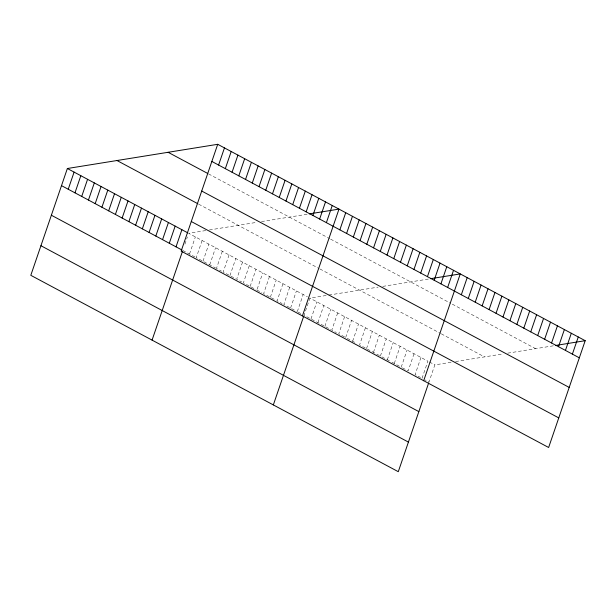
<?xml version="1.0" encoding="UTF-8"?>
<svg xmlns="http://www.w3.org/2000/svg" width="616" height="616" viewBox="0 0 616 616"><rect width="100%" height="100%" fill="white"/><g stroke="black" fill="none" stroke-linecap="round" stroke-linejoin="round"><path stroke-width="0.46" stroke-dasharray="3.08 2.31" d="M184.931 244.136L187.403 236.921M189.505 254.046L195.372 236.914M202.11 240.51L196.242 257.65L215.615 267.999M202.98 261.246L208.847 244.113M209.717 264.849L215.585 247.709M222.322 251.313L216.455 268.453L221.506 271.148M229.06 254.909L223.192 272.049L235.828 278.802M229.93 275.652L235.797 258.512M242.535 262.116L236.667 279.248L241.718 281.951M249.272 265.712L243.405 282.852L256.033 289.605M250.142 286.448L256.01 269.315M257.188 289.15L262.747 272.911M269.485 276.515L263.617 293.655L276.245 300.4M270.355 297.251L276.222 280.111M282.96 283.714L277.092 300.854L282.143 303.549M289.697 287.318L283.83 304.45L296.458 311.203M290.567 308.054L296.435 290.914M297.305 311.65L303.172 294.517M326.141 295.503L309.91 298.113L304.035 315.253L331.031 329.675M310.98 318.965L316.847 301.825M317.918 322.676L323.785 305.536M324.863 326.38L330.73 309.247M337.668 312.951L331.801 330.091L336.428 332.563M344.614 316.663L338.746 333.803L344.914 337.098M345.684 337.506L351.551 320.374M352.629 341.218L358.497 324.078M365.434 327.789L359.567 344.929L365.742 348.225M366.512 348.641L372.38 331.5M373.45 352.344L379.317 335.212M380.395 356.056L386.263 338.916M387.333 359.767L393.2 342.627M394.278 363.478L400.146 346.338M401.216 367.182L407.084 350.05M414.029 353.753L408.162 370.894L401.986 367.598M420.967 357.465L415.099 374.605L420.497 377.493M422.037 378.316L427.912 361.176L309.91 298.113M451.089 362.27L434.85 364.888L428.982 382.02L425.125 379.964M205.775 230.553L188.635 233.31L307.376 296.766M209.386 229.968L256.841 222.338M261.492 221.583L307.415 214.199M328.852 295.064L378.108 287.141M382.759 286.394L428.682 279.002M455.601 361.546L503.056 353.907M507.7 353.161L553.63 345.769M208.524 173.897L329.791 238.7M330.638 239.154L450.743 303.334M452.29 304.158L535.581 348.671M198.675 204.173L319.096 268.53M319.943 268.976L440.502 333.41M441.272 333.818L484.469 356.903M429.452 362L434.85 364.888M182.767 250.45L195.403 257.195M256.88 290.051L261.931 292.754M298.144 312.104L300.67 313.452M347.231 338.338L354.939 342.457M367.282 349.049L379.625 355.648M381.935 356.88L391.191 361.831M391.961 362.239L399.676 366.358"/><path stroke-width="0.92" d="M217.718 144.306L181.15 251.112L548.633 447.493L585.2 340.687L217.718 144.306L67.367 168.507L30.8 275.314L398.283 471.694L428.697 382.844M68.237 189.243L74.105 172.103M74.975 192.846L80.842 175.706M81.712 196.442L87.58 179.302M88.45 200.046L94.317 182.906M95.187 203.642L101.055 186.509M101.925 207.245L107.792 190.105M108.662 210.841L114.53 193.709M115.4 214.445L121.267 197.305M122.137 218.049L128.005 200.908M128.875 221.645L134.742 204.504M135.612 225.248L141.48 208.108M142.35 228.844L148.217 211.712M149.08 232.448L154.955 215.307M155.817 236.044L161.685 218.911M162.555 239.647L168.422 222.507M169.292 243.251L175.16 226.111M176.03 246.847L181.897 229.706M152.067 340.117L182.49 251.266M218.588 165.049L224.455 147.909M225.325 168.645L231.192 151.513M232.063 172.249L237.93 155.109M238.8 175.845L244.668 158.712M245.538 179.449L251.405 162.308M252.275 183.052L258.142 165.912M259.013 186.648L264.88 169.508M265.75 190.252L271.618 173.111M272.488 193.847L278.355 176.715M279.225 197.451L285.093 180.311M285.963 201.047L291.83 183.915M292.7 204.651L298.567 187.51M299.43 208.254L305.305 191.114M306.167 211.85L312.035 194.71M312.905 215.454L318.772 198.314M319.642 219.05L325.51 201.917M326.38 222.653L332.247 205.513M302.418 315.923L338.985 209.117L309.217 213.906M273.335 404.92L303.757 316.077M339.855 229.853L345.722 212.713M346.592 233.456L352.46 216.316M353.33 237.052L359.197 219.912M360.067 240.656L365.935 223.516M366.805 244.252L372.672 227.119M373.542 247.855L379.41 230.715M380.28 251.451L386.147 234.319M387.017 255.055L392.885 237.915M393.755 258.658L399.622 241.518M400.492 262.254L406.36 245.114M407.23 265.858L413.097 248.718M413.967 269.454L419.835 252.321M420.705 273.057L426.572 255.917M427.442 276.653L433.31 259.521M434.18 280.257L440.047 263.117M440.917 283.861L446.785 266.72M447.655 287.456L453.522 270.316M423.685 380.726L460.26 273.92L430.484 278.709M461.33 294.764L467.197 277.631M468.268 298.475L474.135 281.335M475.213 302.187L481.081 285.046M482.151 305.898L488.018 288.758M489.096 309.602L494.964 292.469M496.034 313.313L501.901 296.173M502.979 317.024L508.847 299.884M509.917 320.736L515.784 303.596M516.863 324.44L522.73 307.307M523.8 328.151L529.668 311.011M530.746 331.862L536.613 314.722M537.683 335.574L543.551 318.434M544.629 339.277L550.496 322.145M551.566 342.989L557.434 325.849M558.512 346.7L564.379 329.56M565.45 350.412L571.317 333.271M572.387 354.115L578.262 336.983M555.432 345.484L585.2 340.687M211.85 161.446L579.333 357.827M168.106 152.291L207.684 173.442M201.717 191.037L569.199 387.418M116.986 160.522L197.828 203.727M191.283 221.521L558.766 417.902M67.367 168.507L187.795 232.863M61.5 185.639L181.928 249.996M51.367 215.23L418.849 411.611M40.933 245.722L408.416 442.103"/></g></svg>
